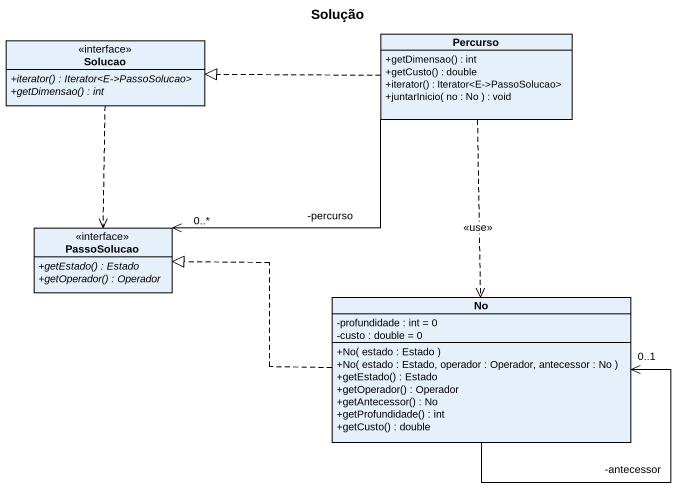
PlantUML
@startuml
title Solução
hide circle
hide empty members
skinparam classAttributeIconSize 0
class Percurso {
  +getDimensao() : int
  +getCusto() : double
  +iterator() : Iterator<E->PassoSolucao>
  +juntarInicio( no : No ) : void
}
interface Solucao {
  {abstract} +iterator() : Iterator<E->PassoSolucao>
  {abstract} +getDimensao() : int
}
interface PassoSolucao {
  {abstract} +getEstado() : Estado
  {abstract} +getOperador() : Operador
}
class No {
  -profundidade : int = 0
  -custo : double = 0
  +No( estado : Estado )
  +No( estado : Estado, operador : Operador, antecessor : No )
  +getEstado() : Estado
  +getOperador() : Operador
  +getAntecessor() : No
  +getProfundidade() : int
  +getCusto() : double
}
Percurso .left.|> Solucao
Percurso -left-> "0..*" PassoSolucao : -percurso
Percurso ..> No : <<use>>
Solucao ..> PassoSolucao
No .left.|> PassoSolucao
No --> "0..1" No : -antecessor
@enduml
